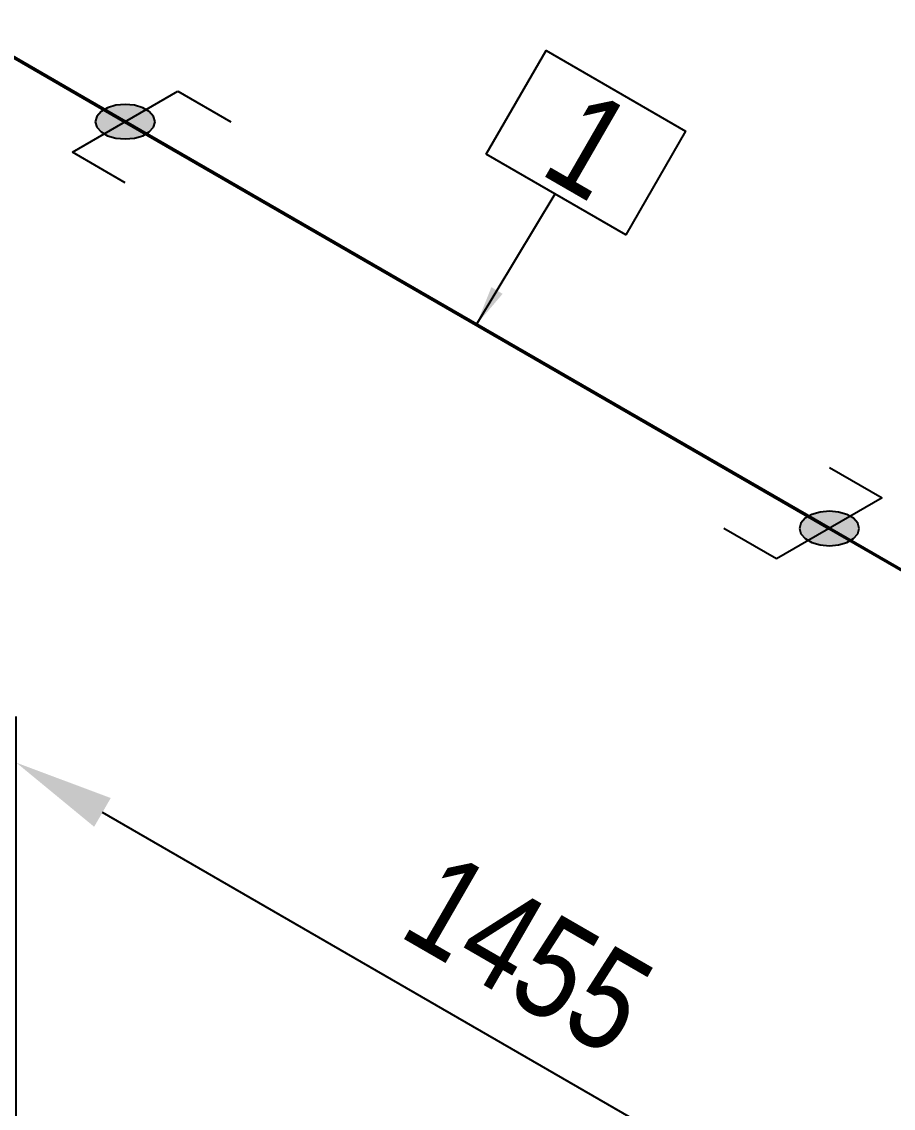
# Model space of a CAD drawing. Header units: millimetres. Extents: x 0 to 594, y 0 to 420.
# Drawn here: x 194.83 to 216.72, y 273.9 to 301.18 of the extents above; entities that cross this region are included whole.
import ezdxf
from ezdxf import colors
from ezdxf.entities.mleader import LeaderData, LeaderLine
from ezdxf.enums import TextEntityAlignment as Align
from ezdxf.math import Vec2, Vec3

# ---------------------------------------------------------------- set-up
doc = ezdxf.new("R2010")
doc.units = ezdxf.units.MM
doc.header["$LTSCALE"] = 0.25
for name, color, linetype in [('용접', 1, 'Continuous'), ('주석', 7, 'Continuous'), ('치수', 1, 'Continuous')]:
    doc.layers.add(name, color=color, linetype=linetype)
doc.layers.add('파이프 작은 보어', color=30, linetype='Continuous', lineweight=50)
doc.styles.add('AdskIsoAnnotation', font='arial.ttf', dxfattribs={"width": 0.8, "height": 1})
doc.styles.add('AdskIsoMetric', font='arial.ttf', dxfattribs={"width": 0.8, "height": 2.5})
doc.styles.add('AdskIsoMetric-30', font='arial.ttf', dxfattribs={"width": 0.8, "height": 2.5})
doc.styles.add('AdskIsoMetric30', font='arial.ttf', dxfattribs={"width": 0.8, "oblique": 30, "height": 2.5})
doc.styles.get("Standard").update_dxf_attribs({"font": 'arial.ttf'})
doc.dimstyles.new('AdskIsoMetric', dxfattribs={"dimtxt": 2.5, "dimasz": 2.5, "dimexe": 1, "dimexo": 2, "dimgap": 0.8, "dimtad": 1, "dimdec": 0, "dimrnd": 1, "dimzin": 0, "dimdsep": 46, "dimtxsty": 'AdskIsoMetric', "dimcen": 0, "dimclrt": 7, "dimadec": 0, "dimazin": 0, "dimtfac": 1, "dimtdec": 0, "dimtmove": 1, "dimatfit": 3, "dimfxl": 0, "dimfrac": 2, "dimtolj": 1, "dimtzin": 0, "dimarcsym": 0})

# ---------------------------------------------------------------- blocks, each defined once
blk = doc.blocks.new('*D79')
at = {"layer": 'Defpoints', "color": 0}
for p in [(194.6893610095997, 282.575338699987), (194.6893610113747, 267.5753386999893), (220.4170317719935, 252.7214610668133)]:
    blk.add_point(p, dxfattribs=at)
at = {"layer": '치수', "color": 0, "lineweight": -2}
for p, q in [((194.6893610111014, 269.884739776669), (194.6893610094631, 283.7300392383268)), ((218.2519682605356, 268.9714610664267), (196.8544245192827, 281.3253387003713)), ((220.4170317717202, 255.0308621434929), (220.417031770082, 268.8761616051508))]:
    blk.add_line(p, q, dxfattribs=at)
at = {"layer": '치수', "color": 0}
for points in [[(197.062757852552, 281.6861826186519), (196.6460911860134, 280.9644947820909), (194.6893610095997, 282.575338699987)], [(218.4603015938049, 269.3323049847072), (218.0436349272663, 268.6106171481462), (220.4170317702186, 267.721461066811)]]:
    blk.add_solid(points, dxfattribs=at)
at = {"layer": '치수', "color": 7, "insert": (207.5531963895994, 277.7652971514419), "char_height": 2.5, "attachment_point": 5, "rotation": 330.00000001017077, "style": 'AdskIsoMetric-30'}
blk.add_mtext('\\A1;1455', dxfattribs=at)
blk = doc.blocks.new('*D80')
at = {"layer": 'Defpoints', "color": 0}
for p in [(248.7122509367756, 269.0577134718194), (207.4266507150052, 260.2214610664305), (220.4170317719935, 252.7214610668133)]:
    blk.add_point(p, dxfattribs=at)
at = {"layer": '치수', "color": 0, "lineweight": -2}
blk.add_line((233.5568063704401, 275.3077134712391), (209.5917142243523, 261.4714610666279), dxfattribs=at)
at = {"layer": '치수', "color": 0}
for points in [[(233.3484730370738, 275.6685573894637), (233.7651397038063, 274.9468695530147), (235.7218698797872, 276.5577134714366)], [(209.3833808909861, 261.8323049848524), (209.8000475577186, 261.1106171484034), (207.4266507150052, 260.2214610664305)]]:
    blk.add_solid(points, dxfattribs=at)
at = {"layer": '치수', "color": 7, "insert": (225.0271925504295, 273.0000359034096), "char_height": 2.5, "attachment_point": 5, "rotation": 30.000000005223914, "style": 'AdskIsoMetric-30'}
blk.add_mtext('\\A1;4792', dxfattribs=at)
blk = doc.blocks.new('*D81')
at = {"layer": 'Defpoints', "color": 0}
for p in [(192.1218125991957, 301.730218268839), (233.4074128240015, 292.8939658716305), (220.4170317684951, 285.3939658706233)]:
    blk.add_point(p, dxfattribs=at)
at = {"layer": '치수', "color": 0, "lineweight": -2}
blk.add_line((207.2772571648507, 307.9802182704485), (231.2423493143625, 294.1439658713223), dxfattribs=at)
at = {"layer": '치수', "color": 0}
for points in [[(207.4855904981327, 308.3410621887217), (207.0689238315687, 307.6193743521753), (205.1121936552117, 309.2302182701404)], [(231.4506826476445, 294.5048097895955), (231.0340159810806, 293.7831219530491), (233.4074128240015, 292.8939658716305)]]:
    blk.add_solid(points, dxfattribs=at)
at = {"layer": '치수', "color": 7, "insert": (221.3069849604609, 302.4980329887825), "char_height": 2.5, "attachment_point": 5, "rotation": 330.0000000081561, "style": 'AdskIsoMetric30'}
blk.add_mtext('\\A1;2783', dxfattribs=at)
blk = doc.blocks.new('티-2-Iso2DSkew90')
at = {"color": 0, "linetype": 'ByBlock', "lineweight": -2, "extrusion": (2.023652394322588e-10, -0.8164965809003986, -0.5773502692282729)}
for p, q in [((0, 0), (-5.30330085971714, 3.061862177359134)), ((0, 0), (5.303300858436068, 3.061862179827533)), ((5.303300859171784, -3.061862177632409), (0, 0))]:
    blk.add_line(p, q, dxfattribs=at)
blk = doc.blocks.new('엘보우-17-Iso2DSkew90')
at = {"color": 0, "linetype": 'ByBlock', "lineweight": -2, "extrusion": (0, 0.816496580927726, 0.5773502691896257)}
for p, q in [((5.303300858899108, 3.061862179162164), (7.07106626853054e-05, 4.082550332730714e-05)), ((7.071066268392208e-05, -4.082482013673654e-05), (5.303300858883675, -3.061862178487882)), ((7.071066268530539e-05, -4.082482013746761e-05), (7.071066268530539e-05, -4.082482013746761e-05))]:
    blk.add_line(p, q, dxfattribs=at)
blk = doc.blocks.new('SocketWeld-1-IsoLeft')
blk.add_hatch(color=256).paths.add_polyline_path([(-0.02938926261462366, -0.02335430897406791), (-0.02910480520858537, -0.02343798913347219), (-0.02882034780254708, -0.02352166929287647), (-0.02853589039650879, -0.02360534945228075), (-0.02825143299047049, -0.02368902961168504), (-0.0279669755844322, -0.02377270977108932), (-0.02768251817839391, -0.0238563899304936), (-0.02739806077235562, -0.02394007008989788), (-0.02711360336631732, -0.02402375024930217), (-0.02682914596027904, -0.02410743040870645), (-0.02654468855424074, -0.02419111056811073), (-0.02626023114820245, -0.02427479072751501), (-0.02597577374216416, -0.0243584708869193), (-0.02569131633612587, -0.02444215104632358), (-0.02540685893008758, -0.02452583120572786), (-0.02512240152404928, -0.02460951136513214), (-0.02483794411801099, -0.02469319152453642), (-0.0245534867119727, -0.02477687168394071), (-0.02426902930593441, -0.02486055184334499), (-0.02398457189989612, -0.02494423200274927), (-0.02370011449385783, -0.02502791216215355), (-0.02341565708781954, -0.02511159232155784), (-0.02313119968178124, -0.02519527248096212), (-0.02284674227574295, -0.0252789526403664), (-0.02256228486970466, -0.02536263279977068), (-0.02227782746366637, -0.02544631295917497), (-0.02199337005762808, -0.02552999311857925), (-0.02170891265158978, -0.02561367327798353), (-0.02142445524555149, -0.02569735343738781), (-0.0211399978395132, -0.0257810335967921), (-0.02085554043347491, -0.02586471375619638), (-0.02057108302743661, -0.02594839391560066), (-0.02028662562139832, -0.02603207407500494), (-0.02000216821536003, -0.02611575423440923), (-0.01971771080932174, -0.02619943439381351), (-0.01943325340328345, -0.02628311455321779), (-0.01914879599724516, -0.02636679471262207), (-0.01886433859120687, -0.02645047487202636), (-0.01857988118516857, -0.02653415503143064), (-0.01829542377913028, -0.02661783519083492), (-0.01801096637309199, -0.02670151535023921), (-0.0177265089670537, -0.02678519550964348), (-0.01744205156101541, -0.02686887566904777), (-0.01715759415497712, -0.02695255582845205), (-0.01687313674893882, -0.02703623598785634), (-0.01658867934290053, -0.02711991614726061), (-0.01630422193686224, -0.0272035963066649), (-0.01601976453082395, -0.02728727646606918), (-0.01573530712478565, -0.02737095662547347), (-0.01545084971874737, -0.02745463678487774), (-0.01545084971874737, -0.02745463678487774), (-0.01513552625509947, -0.02748347100272679), (-0.01482020279145155, -0.02751230522057584), (-0.01450487932780365, -0.02754113943842489), (-0.01418955586415575, -0.02756997365627395), (-0.01387423240050784, -0.027598807874123), (-0.01355890893685993, -0.02762764209197205), (-0.01324358547321203, -0.0276564763098211), (-0.01292826200956412, -0.02768531052767016), (-0.01261293854591622, -0.02771414474551921), (-0.01229761508226831, -0.02774297896336826), (-0.01198229161862041, -0.02777181318121731), (-0.0116669681549725, -0.02780064739906637), (-0.01135164469132459, -0.02782948161691542), (-0.01103632122767669, -0.02785831583476447), (-0.01072099776402878, -0.02788715005261352), (-0.01040567430038088, -0.02791598427046257), (-0.01009035083673297, -0.02794481848831162), (-0.009775027373085061, -0.02797365270616068), (-0.009459703909437159, -0.02800248692400973), (-0.009144380445789253, -0.02803132114185878), (-0.008829056982141346, -0.02806015535970783), (-0.008513733518493442, -0.02808898957755689), (-0.00819841005484553, -0.02811782379540594), (-0.00788308659119763, -0.02814665801325499), (-0.007567763127549724, -0.02817549223110404), (-0.007252439663901817, -0.0282043264489531), (-0.006937116200253913, -0.02823316066680215), (-0.006621792736606007, -0.0282619948846512), (-0.0063064692729581, -0.02829082910250025), (-0.005991145809310193, -0.0283196633203493), (-0.005675822345662285, -0.02834849753819835), (-0.00536049888201438, -0.02837733175604741), (-0.005045175418366478, -0.02840616597389646), (-0.004729851954718568, -0.02843500019174551), (-0.004414528491070662, -0.02846383440959457), (-0.004099205027422752, -0.02849266862744362), (-0.003783881563774853, -0.02852150284529267), (-0.003468558100126947, -0.02855033706314172), (-0.003153234636479036, -0.02857917128099077), (-0.002837911172831135, -0.02860800549883983), (-0.002522587709183226, -0.02863683971668888), (-0.00220726424553532, -0.02866567393453793), (-0.001891940781887413, -0.02869450815238699), (-0.001576617318239508, -0.02872334237023604), (-0.001261293854591602, -0.02875217658808509), (-0.0009459703909436967, -0.02878101080593413), (-0.0006306469272957908, -0.02880984502378319), (-0.0003153234636478867, -0.02883867924163225), (2.42861286636753e-17, -0.0288675134594813), (5.204170427930421e-18, -0.0288675134594813), (0.0003153234636479093, -0.02883867924163224), (0.0006306469272958151, -0.02880984502378319), (0.0009459703909437227, -0.02878101080593414), (0.001261293854591628, -0.02875217658808508), (0.001576617318239533, -0.02872334237023604), (0.001891940781887438, -0.02869450815238698), (0.002207264245535343, -0.02866567393453793), (0.00252258770918325, -0.02863683971668888), (0.002837911172831155, -0.02860800549883983), (0.00315323463647906, -0.02857917128099077), (0.003468558100126966, -0.02855033706314172), (0.003783881563774872, -0.02852150284529267), (0.004099205027422777, -0.02849266862744362), (0.004414528491070683, -0.02846383440959457), (0.004729851954718589, -0.02843500019174551), (0.005045175418366498, -0.02840616597389646), (0.005360498882014402, -0.02837733175604741), (0.005675822345662305, -0.02834849753819835), (0.005991145809310216, -0.0283196633203493), (0.006306469272958119, -0.02829082910250025), (0.006621792736606021, -0.0282619948846512), (0.006937116200253932, -0.02823316066680215), (0.007252439663901837, -0.0282043264489531), (0.007567763127549741, -0.02817549223110404), (0.007883086591197649, -0.02814665801325499), (0.008198410054845555, -0.02811782379540594), (0.008513733518493462, -0.02808898957755689), (0.008829056982141365, -0.02806015535970783), (0.009144380445789272, -0.02803132114185878), (0.00945970390943718, -0.02800248692400973), (0.009775027373085086, -0.02797365270616068), (0.01009035083673299, -0.02794481848831162), (0.0104056743003809, -0.02791598427046257), (0.0107209977640288, -0.02788715005261352), (0.01103632122767671, -0.02785831583476447), (0.01135164469132461, -0.02782948161691541), (0.01166696815497252, -0.02780064739906636), (0.01198229161862043, -0.02777181318121731), (0.01229761508226833, -0.02774297896336826), (0.01261293854591624, -0.0277141447455192), (0.01292826200956415, -0.02768531052767016), (0.01324358547321205, -0.0276564763098211), (0.01355890893685996, -0.02762764209197205), (0.01387423240050786, -0.027598807874123), (0.01418955586415577, -0.02756997365627394), (0.01450487932780367, -0.02754113943842489), (0.01482020279145158, -0.02751230522057584), (0.01513552625509949, -0.02748347100272679), (0.01545084971874739, -0.02745463678487774), (0.01545084971874738, -0.02745463678487774), (0.01573530712478568, -0.02737095662547345), (0.01601976453082396, -0.02728727646606917), (0.01630422193686226, -0.02720359630666489), (0.01658867934290055, -0.02711991614726061), (0.01687313674893884, -0.02703623598785632), (0.01715759415497713, -0.02695255582845204), (0.01744205156101543, -0.02686887566904776), (0.01772650896705372, -0.02678519550964348), (0.018010966373092, -0.02670151535023919), (0.0182954237791303, -0.02661783519083491), (0.0185798811851686, -0.02653415503143063), (0.01886433859120688, -0.02645047487202635), (0.01914879599724518, -0.02636679471262206), (0.01943325340328346, -0.02628311455321778), (0.01971771080932176, -0.0261994343938135), (0.02000216821536005, -0.02611575423440922), (0.02028662562139834, -0.02603207407500494), (0.02057108302743663, -0.02594839391560065), (0.02085554043347493, -0.02586471375619637), (0.02113999783951322, -0.02578103359679209), (0.02142445524555151, -0.02569735343738781), (0.0217089126515898, -0.02561367327798352), (0.02199337005762809, -0.02552999311857924), (0.02227782746366638, -0.02544631295917496), (0.02256228486970468, -0.02536263279977068), (0.02284674227574297, -0.02527895264036639), (0.02313119968178126, -0.02519527248096211), (0.02341565708781956, -0.02511159232155782), (0.02370011449385784, -0.02502791216215354), (0.02398457189989614, -0.02494423200274926), (0.02426902930593443, -0.02486055184334498), (0.02455348671197272, -0.02477687168394069), (0.02483794411801101, -0.02469319152453642), (0.0251224015240493, -0.02460951136513213), (0.0254068589300876, -0.02452583120572785), (0.02569131633612589, -0.02444215104632357), (0.02597577374216418, -0.02435847088691928), (0.02626023114820247, -0.024274790727515), (0.02654468855424076, -0.02419111056811072), (0.02682914596027906, -0.02410743040870644), (0.02711360336631735, -0.02402375024930216), (0.02739806077235564, -0.02394007008989787), (0.02768251817839393, -0.02385638993049359), (0.02796697558443222, -0.02377270977108931), (0.02825143299047052, -0.02368902961168502), (0.02853589039650881, -0.02360534945228074), (0.0288203478025471, -0.02352166929287646), (0.02910480520858539, -0.02343798913347218), (0.02938926261462368, -0.02335430897406789), (0.02938926261462368, -0.0233543089740679), (0.02961500929021803, -0.02322397407014483), (0.0298407559658124, -0.02309363916622176), (0.03006650264140676, -0.0229633042622987), (0.03029224931700112, -0.02283296935837563), (0.03051799599259548, -0.02270263445445256), (0.03074374266818984, -0.02257229955052949), (0.03096948934378421, -0.02244196464660642), (0.03119523601937857, -0.02231162974268336), (0.03142098269497293, -0.02218129483876029), (0.03164672937056729, -0.02205095993483722), (0.03187247604616165, -0.02192062503091415), (0.03209822272175601, -0.02179029012699109), (0.03232396939735037, -0.02165995522306802), (0.03254971607294473, -0.02152962031914495), (0.0327754627485391, -0.02139928541522188), (0.03300120942413345, -0.02126895051129881), (0.03322695609972782, -0.02113861560737575), (0.03345270277532218, -0.02100828070345268), (0.03367844945091655, -0.02087794579952961), (0.03390419612651091, -0.02074761089560654), (0.03412994280210527, -0.02061727599168348), (0.03435568947769962, -0.02048694108776041), (0.03458143615329399, -0.02035660618383734), (0.03480718282888835, -0.02022627127991427), (0.03503292950448272, -0.02009593637599121), (0.03525867618007708, -0.01996560147206813), (0.03548442285567144, -0.01983526656814507), (0.0357101695312658, -0.019704931664222), (0.03593591620686016, -0.01957459676029893), (0.03616166288245452, -0.01944426185637586), (0.03638740955804889, -0.0193139269524528), (0.03661315623364325, -0.01918359204852973), (0.03683890290923762, -0.01905325714460666), (0.03706464958483197, -0.01892292224068359), (0.03729039626042633, -0.01879258733676053), (0.03751614293602069, -0.01866225243283746), (0.03774188961161506, -0.01853191752891439), (0.03796763628720942, -0.01840158262499132), (0.03819338296280379, -0.01827124772106825), (0.03841912963839814, -0.01814091281714519), (0.03864487631399251, -0.01801057791322212), (0.03887062298958686, -0.01788024300929904), (0.03909636966518123, -0.01774990810537598), (0.03932211634077559, -0.01761957320145291), (0.03954786301636996, -0.01748923829752985), (0.03977360969196431, -0.01735890339360678), (0.03999935636755868, -0.01722856848968371), (0.04022510304315303, -0.01709823358576064), (0.04045084971874739, -0.01696789868183757), (0.04045084971874739, -0.01696789868183758), (0.04059578800642107, -0.01680366712188839), (0.04074072629409475, -0.0166394355619392), (0.04088566458176843, -0.01647520400199001), (0.04103060286944211, -0.01631097244204081), (0.04117554115711579, -0.01614674088209163), (0.04132047944478947, -0.01598250932214244), (0.04146541773246315, -0.01581827776219324), (0.04161035602013683, -0.01565404620224405), (0.04175529430781051, -0.01548981464229487), (0.04190023259548419, -0.01532558308234568), (0.04204517088315786, -0.01516135152239648), (0.04219010917083155, -0.01499711996244729), (0.04233504745850523, -0.0148328884024981), (0.04247998574617891, -0.01466865684254891), (0.04262492403385258, -0.01450442528259972), (0.04276986232152627, -0.01434019372265053), (0.04291480060919994, -0.01417596216270134), (0.04305973889687363, -0.01401173060275215), (0.0432046771845473, -0.01384749904280296), (0.04334961547222098, -0.01368326748285377), (0.04349455375989467, -0.01351903592290458), (0.04363949204756835, -0.01335480436295539), (0.04378443033524203, -0.0131905728030062), (0.0439293686229157, -0.01302634124305701), (0.04407430691058939, -0.01286210968310782), (0.04421924519826307, -0.01269787812315863), (0.04436418348593674, -0.01253364656320943), (0.04450912177361042, -0.01236941500326024), (0.04465406006128411, -0.01220518344331106), (0.04479899834895779, -0.01204095188336187), (0.04494393663663147, -0.01187672032341267), (0.04508887492430515, -0.01171248876346348), (0.04523381321197883, -0.01154825720351429), (0.04537875149965251, -0.0113840256435651), (0.04552368978732618, -0.01121979408361591), (0.04566862807499987, -0.01105556252366672), (0.04581356636267354, -0.01089133096371753), (0.04595850465034723, -0.01072709940376834), (0.04610344293802091, -0.01056286784381915), (0.04624838122569459, -0.01039863628386996), (0.04639331951336827, -0.01023440472392077), (0.04653825780104195, -0.01007017316397158), (0.04668319608871563, -0.009905941604022389), (0.0468281343763893, -0.009741710044073197), (0.04697307266406299, -0.009577478484124009), (0.04711801095173666, -0.009413246924174817), (0.04726294923941034, -0.009249015364225625), (0.04740788752708402, -0.009084783804276436), (0.04755282581475771, -0.008920552244327244), (0.0475528258147577, -0.008920552244327248), (0.04760276814506877, -0.008738500157708325), (0.04765271047537983, -0.0085564480710894), (0.0477026528056909, -0.008374395984470477), (0.04775259513600197, -0.008192343897851555), (0.04780253746631304, -0.008010291811232629), (0.0478524797966241, -0.007828239724613707), (0.04790242212693517, -0.007646187637994784), (0.04795236445724624, -0.007464135551375859), (0.04800230678755731, -0.007282083464756937), (0.04805224911786837, -0.00710003137813801), (0.04810219144817944, -0.00691797929151909), (0.04815213377849051, -0.006735927204900166), (0.04820207610880158, -0.006553875118281242), (0.04825201843911264, -0.006371823031662321), (0.04830196076942372, -0.006189770945043395), (0.04835190309973477, -0.006007718858424471), (0.04840184543004585, -0.005825666771805548), (0.04845178776035691, -0.005643614685186623), (0.04850173009066799, -0.0054615625985677), (0.04855167242097905, -0.00527951051194878), (0.04860161475129011, -0.005097458425329853), (0.04865155708160119, -0.004915406338710927), (0.04870149941191225, -0.004733354252092003), (0.04875144174222332, -0.00455130216547308), (0.04880138407253438, -0.004369250078854159), (0.04885132640284545, -0.004187197992235233), (0.04890126873315653, -0.004005145905616309), (0.0489512110634676, -0.003823093818997388), (0.04900115339377865, -0.003641041732378462), (0.04905109572408973, -0.003458989645759539), (0.04910103805440079, -0.003276937559140613), (0.04915098038471186, -0.003094885472521691), (0.04920092271502293, -0.002912833385902766), (0.049250865045334, -0.002730781299283843), (0.04930080737564507, -0.002548729212664917), (0.04935074970595614, -0.002366677126045993), (0.0494006920362672, -0.002184625039427074), (0.04945063436657827, -0.002002572952808148), (0.04950057669688934, -0.001820520866189228), (0.04955051902720041, -0.001638468779570303), (0.04960046135751148, -0.001456416692951376), (0.04965040368782254, -0.001274364606332454), (0.04970034601813361, -0.001092312519713528), (0.04975028834844468, -0.0009102604330946085), (0.04980023067875575, -0.0007282083464756824), (0.04985017300906681, -0.0005461562598567562), (0.04990011533937788, -0.0003641041732378318), (0.04995005766968895, -0.000182052086618911), (0.05000000000000002, 1.15478013427504e-17), (0.05000000000000002, 3.370236453772406e-18), (0.04995005766968895, 0.0001820520866189243), (0.04990011533937788, 0.0003641041732378504), (0.04985017300906681, 0.0005461562598567749), (0.04980023067875575, 0.0007282083464756957), (0.04975028834844468, 0.0009102604330946218), (0.04970034601813361, 0.001092312519713545), (0.04965040368782254, 0.001274364606332465), (0.04960046135751148, 0.00145641669295139), (0.04955051902720041, 0.001638468779570316), (0.04950057669688934, 0.001820520866189235), (0.04945063436657827, 0.002002572952808161), (0.04940069203626721, 0.002184625039427086), (0.04935074970595614, 0.002366677126046005), (0.04930080737564507, 0.002548729212664931), (0.049250865045334, 0.002730781299283857), (0.04920092271502294, 0.002912833385902779), (0.04915098038471187, 0.003094885472521702), (0.0491010380544008, 0.003276937559140627), (0.04905109572408974, 0.003458989645759549), (0.04900115339377866, 0.003641041732378472), (0.04895121106346759, 0.003823093818997396), (0.04890126873315653, 0.004005145905616321), (0.04885132640284545, 0.004187197992235244), (0.04880138407253438, 0.004369250078854166), (0.04875144174222332, 0.00455130216547309), (0.04870149941191225, 0.004733354252092014), (0.04865155708160119, 0.004915406338710935), (0.04860161475129011, 0.005097458425329862), (0.04855167242097905, 0.005279510511948784), (0.04850173009066799, 0.005461562598567711), (0.04845178776035691, 0.005643614685186633), (0.04840184543004585, 0.005825666771805561), (0.04835190309973478, 0.006007718858424482), (0.04830196076942371, 0.006189770945043404), (0.04825201843911265, 0.006371823031662329), (0.04820207610880158, 0.006553875118281249), (0.04815213377849051, 0.006735927204900173), (0.04810219144817944, 0.006917979291519098), (0.04805224911786837, 0.007100031378138021), (0.04800230678755731, 0.007282083464756944), (0.04795236445724624, 0.00746413555137587), (0.04790242212693517, 0.007646187637994792), (0.0478524797966241, 0.00782823972461372), (0.04780253746631303, 0.00801029181123264), (0.04775259513600196, 0.008192343897851562), (0.0477026528056909, 0.008374395984470488), (0.04765271047537983, 0.00855644807108941), (0.04760276814506877, 0.008738500157708336), (0.0475528258147577, 0.008920552244327258), (0.04755282581475769, 0.008920552244327251), (0.04740788752708401, 0.009084783804276443), (0.04726294923941034, 0.009249015364225632), (0.04711801095173666, 0.009413246924174824), (0.04697307266406298, 0.009577478484124014), (0.0468281343763893, 0.009741710044073202), (0.04668319608871561, 0.009905941604022393), (0.04653825780104194, 0.01007017316397158), (0.04639331951336825, 0.01023440472392078), (0.04624838122569458, 0.01039863628386997), (0.04610344293802089, 0.01056286784381916), (0.04595850465034722, 0.01072709940376835), (0.04581356636267354, 0.01089133096371754), (0.04566862807499986, 0.01105556252366673), (0.04552368978732618, 0.01121979408361592), (0.04537875149965249, 0.01138402564356511), (0.04523381321197881, 0.01154825720351429), (0.04508887492430514, 0.01171248876346349), (0.04494393663663146, 0.01187672032341268), (0.04479899834895777, 0.01204095188336187), (0.04465406006128409, 0.01220518344331106), (0.04450912177361041, 0.01236941500326025), (0.04436418348593674, 0.01253364656320944), (0.04421924519826305, 0.01269787812315863), (0.04407430691058938, 0.01286210968310782), (0.0439293686229157, 0.01302634124305701), (0.04378443033524201, 0.0131905728030062), (0.04363949204756833, 0.01335480436295539), (0.04349455375989465, 0.01351903592290458), (0.04334961547222097, 0.01368326748285377), (0.04320467718454729, 0.01384749904280297), (0.04305973889687362, 0.01401173060275216), (0.04291480060919993, 0.01417596216270134), (0.04276986232152626, 0.01434019372265054), (0.04262492403385258, 0.01450442528259973), (0.04247998574617889, 0.01466865684254892), (0.04233504745850521, 0.0148328884024981), (0.04219010917083153, 0.0149971199624473), (0.04204517088315786, 0.01516135152239649), (0.04190023259548417, 0.01532558308234568), (0.0417552943078105, 0.01548981464229487), (0.04161035602013681, 0.01565404620224406), (0.04146541773246314, 0.01581827776219325), (0.04132047944478946, 0.01598250932214244), (0.04117554115711577, 0.01614674088209163), (0.04103060286944209, 0.01631097244204082), (0.04088566458176841, 0.01647520400199001), (0.04074072629409474, 0.0166394355619392), (0.04059578800642105, 0.01680366712188839), (0.04045084971874737, 0.01696789868183758), (0.04045084971874739, 0.01696789868183757), (0.04022510304315302, 0.01709823358576065), (0.03999935636755866, 0.01722856848968371), (0.03977360969196429, 0.01735890339360678), (0.03954786301636994, 0.01748923829752985), (0.03932211634077558, 0.01761957320145292), (0.03909636966518121, 0.01774990810537598), (0.03887062298958685, 0.01788024300929905), (0.03864487631399249, 0.01801057791322212), (0.03841912963839813, 0.01814091281714519), (0.03819338296280377, 0.01827124772106825), (0.03796763628720941, 0.01840158262499132), (0.03774188961161504, 0.01853191752891439), (0.03751614293602069, 0.01866225243283746), (0.03729039626042632, 0.01879258733676053), (0.03706464958483196, 0.01892292224068359), (0.03683890290923759, 0.01905325714460666), (0.03661315623364324, 0.01918359204852973), (0.03638740955804887, 0.0193139269524528), (0.03616166288245452, 0.01944426185637587), (0.03593591620686015, 0.01957459676029893), (0.03571016953126579, 0.019704931664222), (0.03548442285567142, 0.01983526656814507), (0.03525867618007707, 0.01996560147206813), (0.0350329295044827, 0.0200959363759912), (0.03480718282888834, 0.02022627127991427), (0.03458143615329398, 0.02035660618383734), (0.03435568947769962, 0.02048694108776041), (0.03412994280210525, 0.02061727599168348), (0.0339041961265109, 0.02074761089560654), (0.03367844945091653, 0.02087794579952961), (0.03345270277532217, 0.02100828070345268), (0.03322695609972781, 0.02113861560737575), (0.03300120942413345, 0.02126895051129882), (0.03277546274853909, 0.02139928541522189), (0.03254971607294473, 0.02152962031914495), (0.03232396939735036, 0.02165995522306802), (0.032098222721756, 0.02179029012699109), (0.03187247604616163, 0.02192062503091415), (0.03164672937056728, 0.02205095993483722), (0.03142098269497292, 0.02218129483876029), (0.03119523601937856, 0.02231162974268336), (0.03096948934378419, 0.02244196464660643), (0.03074374266818983, 0.02257229955052949), (0.03051799599259547, 0.02270263445445257), (0.03029224931700111, 0.02283296935837563), (0.03006650264140674, 0.0229633042622987), (0.02984075596581238, 0.02309363916622176), (0.02961500929021802, 0.02322397407014484), (0.02938926261462366, 0.0233543089740679), (0.02938926261462367, 0.0233543089740679), (0.02910480520858538, 0.02343798913347218), (0.02882034780254709, 0.02352166929287647), (0.02853589039650879, 0.02360534945228075), (0.0282514329904705, 0.02368902961168503), (0.02796697558443221, 0.02377270977108931), (0.02768251817839392, 0.0238563899304936), (0.02739806077235563, 0.02394007008989787), (0.02711360336631734, 0.02402375024930216), (0.02682914596027905, 0.02410743040870644), (0.02654468855424076, 0.02419111056811073), (0.02626023114820246, 0.024274790727515), (0.02597577374216417, 0.02435847088691929), (0.02569131633612588, 0.02444215104632357), (0.02540685893008759, 0.02452583120572786), (0.02512240152404929, 0.02460951136513214), (0.024837944118011, 0.02469319152453642), (0.02455348671197271, 0.0247768716839407), (0.02426902930593442, 0.02486055184334499), (0.02398457189989613, 0.02494423200274927), (0.02370011449385783, 0.02502791216215355), (0.02341565708781954, 0.02511159232155783), (0.02313119968178125, 0.02519527248096212), (0.02284674227574296, 0.0252789526403664), (0.02256228486970467, 0.02536263279977068), (0.02227782746366638, 0.02544631295917496), (0.02199337005762809, 0.02552999311857924), (0.02170891265158979, 0.02561367327798353), (0.0214244552455515, 0.02569735343738781), (0.02113999783951321, 0.0257810335967921), (0.02085554043347491, 0.02586471375619637), (0.02057108302743662, 0.02594839391560066), (0.02028662562139833, 0.02603207407500494), (0.02000216821536004, 0.02611575423440922), (0.01971771080932175, 0.0261994343938135), (0.01943325340328345, 0.02628311455321779), (0.01914879599724516, 0.02636679471262207), (0.01886433859120687, 0.02645047487202636), (0.01857988118516858, 0.02653415503143063), (0.01829542377913029, 0.02661783519083492), (0.01801096637309199, 0.0267015153502392), (0.01772650896705371, 0.02678519550964348), (0.01744205156101541, 0.02686887566904777), (0.01715759415497712, 0.02695255582845205), (0.01687313674893883, 0.02703623598785633), (0.01658867934290054, 0.02711991614726061), (0.01630422193686224, 0.0272035963066649), (0.01601976453082395, 0.02728727646606918), (0.01573530712478566, 0.02737095662547346), (0.01545084971874737, 0.02745463678487774), (0.01545084971874737, 0.02745463678487774), (0.01513552625509947, 0.02748347100272679), (0.01482020279145156, 0.02751230522057584), (0.01450487932780366, 0.02754113943842489), (0.01418955586415575, 0.02756997365627395), (0.01387423240050784, 0.027598807874123), (0.01355890893685994, 0.02762764209197205), (0.01324358547321203, 0.0276564763098211), (0.01292826200956413, 0.02768531052767015), (0.01261293854591622, 0.0277141447455192), (0.01229761508226832, 0.02774297896336826), (0.01198229161862041, 0.02777181318121731), (0.01166696815497251, 0.02780064739906636), (0.0113516446913246, 0.02782948161691541), (0.0110363212276767, 0.02785831583476447), (0.01072099776402879, 0.02788715005261352), (0.01040567430038088, 0.02791598427046257), (0.01009035083673298, 0.02794481848831162), (0.009775027373085067, 0.02797365270616067), (0.009459703909437164, 0.02800248692400973), (0.00914438044578926, 0.02803132114185878), (0.008829056982141351, 0.02806015535970783), (0.008513733518493445, 0.02808898957755689), (0.008198410054845538, 0.02811782379540594), (0.007883086591197633, 0.02814665801325499), (0.007567763127549729, 0.02817549223110404), (0.007252439663901821, 0.02820432644895309), (0.006937116200253919, 0.02823316066680214), (0.006621792736606011, 0.0282619948846512), (0.006306469272958104, 0.02829082910250025), (0.005991145809310198, 0.0283196633203493), (0.005675822345662291, 0.02834849753819835), (0.005360498882014385, 0.0283773317560474), (0.005045175418366482, 0.02840616597389646), (0.004729851954718574, 0.02843500019174551), (0.004414528491070668, 0.02846383440959456), (0.004099205027422763, 0.02849266862744361), (0.003783881563774856, 0.02852150284529267), (0.003468558100126951, 0.02855033706314172), (0.003153234636479042, 0.02857917128099077), (0.002837911172831141, 0.02860800549883982), (0.00252258770918323, 0.02863683971668888), (0.002207264245535324, 0.02866567393453793), (0.001891940781887424, 0.02869450815238698), (0.001576617318239513, 0.02872334237023603), (0.001261293854591607, 0.02875217658808508), (0.0009459703909436967, 0.02878101080593413), (0.000630646927295796, 0.02880984502378319), (0.0003153234636478902, 0.02883867924163224), (-1.387778780781446e-17, 0.02886751345948129), (0, 0.02886751345948129), (-0.0003153234636479058, 0.02883867924163224), (-0.0006306469272958116, 0.02880984502378319), (-0.0009459703909437175, 0.02878101080593413), (-0.001261293854591622, 0.02875217658808508), (-0.001576617318239528, 0.02872334237023604), (-0.001891940781887433, 0.02869450815238698), (-0.002207264245535343, 0.02866567393453793), (-0.002522587709183244, 0.02863683971668888), (-0.002837911172831151, 0.02860800549883982), (-0.00315323463647906, 0.02857917128099077), (-0.003468558100126961, 0.02855033706314172), (-0.003783881563774866, 0.02852150284529267), (-0.004099205027422772, 0.02849266862744362), (-0.004414528491070678, 0.02846383440959456), (-0.004729851954718583, 0.02843500019174551), (-0.005045175418366492, 0.02840616597389646), (-0.005360498882014395, 0.0283773317560474), (-0.005675822345662305, 0.02834849753819835), (-0.005991145809310208, 0.0283196633203493), (-0.006306469272958113, 0.02829082910250025), (-0.006621792736606021, 0.0282619948846512), (-0.006937116200253926, 0.02823316066680214), (-0.007252439663901835, 0.0282043264489531), (-0.007567763127549739, 0.02817549223110404), (-0.007883086591197644, 0.02814665801325499), (-0.008198410054845551, 0.02811782379540594), (-0.008513733518493456, 0.02808898957755689), (-0.008829056982141365, 0.02806015535970783), (-0.009144380445789269, 0.02803132114185878), (-0.009459703909437175, 0.02800248692400973), (-0.009775027373085082, 0.02797365270616068), (-0.01009035083673299, 0.02794481848831162), (-0.0104056743003809, 0.02791598427046257), (-0.0107209977640288, 0.02788715005261352), (-0.01103632122767671, 0.02785831583476447), (-0.01135164469132461, 0.02782948161691542), (-0.01166696815497252, 0.02780064739906636), (-0.01198229161862043, 0.02777181318121731), (-0.01229761508226833, 0.02774297896336826), (-0.01261293854591623, 0.0277141447455192), (-0.01292826200956414, 0.02768531052767016), (-0.01324358547321205, 0.0276564763098211), (-0.01355890893685996, 0.02762764209197205), (-0.01387423240050786, 0.027598807874123), (-0.01418955586415577, 0.02756997365627394), (-0.01450487932780367, 0.02754113943842489), (-0.01482020279145158, 0.02751230522057584), (-0.01513552625509949, 0.02748347100272679), (-0.01545084971874739, 0.02745463678487774), (-0.01545084971874738, 0.02745463678487774), (-0.01573530712478567, 0.02737095662547345), (-0.01601976453082396, 0.02728727646606917), (-0.01630422193686226, 0.02720359630666489), (-0.01658867934290055, 0.02711991614726061), (-0.01687313674893883, 0.02703623598785632), (-0.01715759415497713, 0.02695255582845204), (-0.01744205156101542, 0.02686887566904776), (-0.01772650896705371, 0.02678519550964348), (-0.018010966373092, 0.02670151535023919), (-0.01829542377913029, 0.02661783519083491), (-0.01857988118516858, 0.02653415503143063), (-0.01886433859120688, 0.02645047487202635), (-0.01914879599724517, 0.02636679471262206), (-0.01943325340328346, 0.02628311455321778), (-0.01971771080932175, 0.0261994343938135), (-0.02000216821536004, 0.02611575423440922), (-0.02028662562139834, 0.02603207407500494), (-0.02057108302743663, 0.02594839391560065), (-0.02085554043347492, 0.02586471375619637), (-0.02113999783951321, 0.02578103359679209), (-0.02142445524555151, 0.02569735343738781), (-0.0217089126515898, 0.02561367327798352), (-0.02199337005762809, 0.02552999311857924), (-0.02227782746366638, 0.02544631295917496), (-0.02256228486970467, 0.02536263279977068), (-0.02284674227574296, 0.02527895264036639), (-0.02313119968178125, 0.02519527248096211), (-0.02341565708781955, 0.02511159232155782), (-0.02370011449385783, 0.02502791216215354), (-0.02398457189989613, 0.02494423200274926), (-0.02426902930593442, 0.02486055184334498), (-0.02455348671197271, 0.02477687168394069), (-0.024837944118011, 0.02469319152453641), (-0.0251224015240493, 0.02460951136513213), (-0.02540685893008759, 0.02452583120572785), (-0.02569131633612588, 0.02444215104632357), (-0.02597577374216417, 0.02435847088691928), (-0.02626023114820247, 0.024274790727515), (-0.02654468855424076, 0.02419111056811072), (-0.02682914596027905, 0.02410743040870644), (-0.02711360336631734, 0.02402375024930215), (-0.02739806077235563, 0.02394007008989787), (-0.02768251817839393, 0.02385638993049359), (-0.02796697558443222, 0.02377270977108931), (-0.02825143299047051, 0.02368902961168502), (-0.02853589039650881, 0.02360534945228074), (-0.02882034780254709, 0.02352166929287646), (-0.02910480520858539, 0.02343798913347217), (-0.02938926261462368, 0.02335430897406789), (-0.02938926261462366, 0.0233543089740679), (-0.02961500929021803, 0.02322397407014483), (-0.02984075596581239, 0.02309363916622176), (-0.03006650264140675, 0.0229633042622987), (-0.03029224931700111, 0.02283296935837563), (-0.03051799599259547, 0.02270263445445256), (-0.03074374266818983, 0.02257229955052949), (-0.0309694893437842, 0.02244196464660642), (-0.03119523601937856, 0.02231162974268336), (-0.03142098269497293, 0.02218129483876029), (-0.03164672937056728, 0.02205095993483722), (-0.03187247604616164, 0.02192062503091415), (-0.032098222721756, 0.02179029012699108), (-0.03232396939735037, 0.02165995522306802), (-0.03254971607294473, 0.02152962031914495), (-0.03277546274853909, 0.02139928541522188), (-0.03300120942413345, 0.02126895051129881), (-0.03322695609972781, 0.02113861560737575), (-0.03345270277532218, 0.02100828070345268), (-0.03367844945091653, 0.02087794579952961), (-0.0339041961265109, 0.02074761089560654), (-0.03412994280210526, 0.02061727599168348), (-0.03435568947769962, 0.02048694108776041), (-0.03458143615329398, 0.02035660618383734), (-0.03480718282888834, 0.02022627127991427), (-0.0350329295044827, 0.0200959363759912), (-0.03525867618007707, 0.01996560147206813), (-0.03548442285567144, 0.01983526656814507), (-0.0357101695312658, 0.019704931664222), (-0.03593591620686016, 0.01957459676029893), (-0.03616166288245452, 0.01944426185637586), (-0.03638740955804887, 0.0193139269524528), (-0.03661315623364324, 0.01918359204852973), (-0.0368389029092376, 0.01905325714460666), (-0.03706464958483197, 0.01892292224068359), (-0.03729039626042632, 0.01879258733676053), (-0.03751614293602069, 0.01866225243283746), (-0.03774188961161504, 0.01853191752891439), (-0.03796763628720941, 0.01840158262499132), (-0.03819338296280377, 0.01827124772106825), (-0.03841912963839814, 0.01814091281714519), (-0.03864487631399249, 0.01801057791322212), (-0.03887062298958686, 0.01788024300929905), (-0.03909636966518122, 0.01774990810537598), (-0.03932211634077558, 0.01761957320145291), (-0.03954786301636994, 0.01748923829752985), (-0.03977360969196431, 0.01735890339360677), (-0.03999935636755867, 0.01722856848968371), (-0.04022510304315303, 0.01709823358576064), (-0.04045084971874739, 0.01696789868183757), (-0.04045084971874739, 0.01696789868183758), (-0.04059578800642107, 0.01680366712188839), (-0.04074072629409475, 0.0166394355619392), (-0.04088566458176843, 0.01647520400199001), (-0.0410306028694421, 0.01631097244204082), (-0.04117554115711579, 0.01614674088209163), (-0.04132047944478947, 0.01598250932214244), (-0.04146541773246315, 0.01581827776219324), (-0.04161035602013682, 0.01565404620224406), (-0.0417552943078105, 0.01548981464229487), (-0.04190023259548419, 0.01532558308234568), (-0.04204517088315786, 0.01516135152239649), (-0.04219010917083155, 0.0149971199624473), (-0.04233504745850523, 0.01483288840249811), (-0.04247998574617891, 0.01466865684254892), (-0.04262492403385258, 0.01450442528259972), (-0.04276986232152626, 0.01434019372265054), (-0.04291480060919994, 0.01417596216270134), (-0.04305973889687362, 0.01401173060275215), (-0.0432046771845473, 0.01384749904280296), (-0.04334961547222098, 0.01368326748285377), (-0.04349455375989467, 0.01351903592290458), (-0.04363949204756834, 0.01335480436295539), (-0.04378443033524201, 0.0131905728030062), (-0.0439293686229157, 0.01302634124305701), (-0.04407430691058939, 0.01286210968310782), (-0.04421924519826306, 0.01269787812315863), (-0.04436418348593674, 0.01253364656320944), (-0.04450912177361042, 0.01236941500326025), (-0.04465406006128411, 0.01220518344331106), (-0.04479899834895779, 0.01204095188336187), (-0.04494393663663146, 0.01187672032341267), (-0.04508887492430514, 0.01171248876346349), (-0.04523381321197882, 0.0115482572035143), (-0.0453787514996525, 0.0113840256435651), (-0.04552368978732618, 0.01121979408361591), (-0.04566862807499986, 0.01105556252366673), (-0.04581356636267354, 0.01089133096371754), (-0.04595850465034722, 0.01072709940376834), (-0.04610344293802091, 0.01056286784381915), (-0.04624838122569458, 0.01039863628386996), (-0.04639331951336827, 0.01023440472392077), (-0.04653825780104194, 0.01007017316397158), (-0.04668319608871563, 0.00990594160402239), (-0.0468281343763893, 0.0097417100440732), (-0.04697307266406298, 0.009577478484124012), (-0.04711801095173666, 0.00941324692417482), (-0.04726294923941034, 0.009249015364225628), (-0.04740788752708402, 0.00908478380427644), (-0.0475528258147577, 0.008920552244327251), (-0.04755282581475769, 0.00892055224432725), (-0.04760276814506876, 0.008738500157708329), (-0.04765271047537982, 0.008556448071089401), (-0.0477026528056909, 0.00837439598447048), (-0.04775259513600196, 0.008192343897851558), (-0.04780253746631302, 0.008010291811232629), (-0.0478524797966241, 0.00782823972461371), (-0.04790242212693517, 0.007646187637994789), (-0.04795236445724623, 0.007464135551375861), (-0.04800230678755731, 0.007282083464756939), (-0.04805224911786837, 0.007100031378138018), (-0.04810219144817943, 0.00691797929151909), (-0.0481521337784905, 0.006735927204900166), (-0.04820207610880158, 0.006553875118281247), (-0.04825201843911264, 0.006371823031662319), (-0.04830196076942371, 0.006189770945043401), (-0.04835190309973477, 0.006007718858424473), (-0.04840184543004585, 0.005825666771805554), (-0.04845178776035691, 0.005643614685186626), (-0.04850173009066798, 0.005461562598567704), (-0.04855167242097905, 0.005279510511948778), (-0.04860161475129011, 0.005097458425329858), (-0.04865155708160118, 0.004915406338710932), (-0.04870149941191225, 0.004733354252092011), (-0.04875144174222332, 0.004551302165473087), (-0.04880138407253438, 0.004369250078854161), (-0.04885132640284546, 0.004187197992235239), (-0.04890126873315652, 0.004005145905616314), (-0.04895121106346759, 0.003823093818997388), (-0.04900115339377866, 0.003641041732378467), (-0.04905109572408972, 0.003458989645759542), (-0.04910103805440079, 0.003276937559140616), (-0.04915098038471186, 0.003094885472521694), (-0.04920092271502292, 0.002912833385902771), (-0.049250865045334, 0.002730781299283847), (-0.04930080737564507, 0.002548729212664921), (-0.04935074970595613, 0.002366677126046), (-0.0494006920362672, 0.002184625039427077), (-0.04945063436657827, 0.002002572952808153), (-0.04950057669688934, 0.001820520866189227), (-0.04955051902720041, 0.001638468779570306), (-0.04960046135751148, 0.001456416692951381), (-0.04965040368782254, 0.001274364606332457), (-0.04970034601813361, 0.001092312519713536), (-0.04975028834844468, 0.0009102604330946133), (-0.04980023067875575, 0.0007282083464756856), (-0.04985017300906681, 0.0005461562598567614), (-0.04990011533937788, 0.000364104173237842), (-0.04995005766968895, 0.0001820520866189161), (-0.05000000000000001, -3.271025955591198e-18), (-0.05000000000000002, 3.370236453772406e-18), (-0.04995005766968895, -0.000182052086618921), (-0.04990011533937788, -0.0003641041732378471), (-0.04985017300906681, -0.0005461562598567716), (-0.04980023067875575, -0.0007282083464756907), (-0.04975028834844468, -0.000910260433094615), (-0.04970034601813361, -0.001092312519713536), (-0.04965040368782254, -0.00127436460633246), (-0.04960046135751148, -0.001456416692951387), (-0.04955051902720041, -0.001638468779570306), (-0.04950057669688934, -0.001820520866189232), (-0.04945063436657827, -0.002002572952808158), (-0.0494006920362672, -0.002184625039427077), (-0.04935074970595613, -0.002366677126046), (-0.04930080737564507, -0.002548729212664928), (-0.049250865045334, -0.002730781299283847), (-0.04920092271502292, -0.002912833385902771), (-0.04915098038471186, -0.003094885472521696), (-0.04910103805440079, -0.003276937559140616), (-0.04905109572408974, -0.003458989645759546), (-0.04900115339377866, -0.003641041732378467), (-0.04895121106346759, -0.003823093818997388), (-0.04890126873315653, -0.004005145905616317), (-0.04885132640284545, -0.004187197992235239), (-0.04880138407253439, -0.004369250078854164), (-0.04875144174222332, -0.004551302165473087), (-0.04870149941191225, -0.004733354252092011), (-0.04865155708160119, -0.004915406338710934), (-0.04860161475129011, -0.005097458425329858), (-0.04855167242097905, -0.005279510511948778), (-0.04850173009066799, -0.005461562598567705), (-0.04845178776035691, -0.005643614685186626), (-0.04840184543004585, -0.005825666771805554), (-0.04835190309973478, -0.006007718858424478), (-0.04830196076942371, -0.006189770945043401), (-0.04825201843911264, -0.006371823031662323), (-0.04820207610880158, -0.006553875118281247), (-0.0481521337784905, -0.006735927204900168), (-0.04810219144817944, -0.006917979291519094), (-0.04805224911786837, -0.007100031378138018), (-0.04800230678755731, -0.007282083464756942), (-0.04795236445724624, -0.007464135551375866), (-0.04790242212693517, -0.007646187637994789), (-0.04785247979662409, -0.007828239724613708), (-0.04780253746631303, -0.008010291811232636), (-0.04775259513600196, -0.008192343897851558), (-0.0477026528056909, -0.008374395984470484), (-0.04765271047537983, -0.008556448071089408), (-0.04760276814506876, -0.008738500157708329), (-0.04755282581475769, -0.008920552244327251), (-0.04755282581475769, -0.008920552244327248), (-0.04740788752708401, -0.00908478380427644), (-0.04726294923941032, -0.009249015364225628), (-0.04711801095173666, -0.00941324692417482), (-0.04697307266406298, -0.009577478484124012), (-0.0468281343763893, -0.0097417100440732), (-0.04668319608871561, -0.009905941604022387), (-0.04653825780104194, -0.01007017316397158), (-0.04639331951336825, -0.01023440472392077), (-0.04624838122569458, -0.01039863628386996), (-0.04610344293802089, -0.01056286784381915), (-0.04595850465034722, -0.01072709940376835), (-0.04581356636267353, -0.01089133096371753), (-0.04566862807499986, -0.01105556252366672), (-0.04552368978732617, -0.01121979408361591), (-0.04537875149965249, -0.0113840256435651), (-0.04523381321197882, -0.01154825720351429), (-0.04508887492430514, -0.01171248876346349), (-0.04494393663663145, -0.01187672032341267), (-0.04479899834895777, -0.01204095188336187), (-0.04465406006128409, -0.01220518344331105), (-0.04450912177361041, -0.01236941500326025), (-0.04436418348593674, -0.01253364656320944), (-0.04421924519826306, -0.01269787812315863), (-0.04407430691058938, -0.01286210968310782), (-0.04392936862291569, -0.01302634124305701), (-0.04378443033524201, -0.0131905728030062), (-0.04363949204756834, -0.01335480436295539), (-0.04349455375989465, -0.01351903592290458), (-0.04334961547222098, -0.01368326748285377), (-0.04320467718454729, -0.01384749904280296), (-0.04305973889687362, -0.01401173060275216), (-0.04291480060919994, -0.01417596216270134), (-0.04276986232152626, -0.01434019372265053), (-0.04262492403385258, -0.01450442528259972), (-0.04247998574617889, -0.01466865684254892), (-0.04233504745850521, -0.0148328884024981), (-0.04219010917083153, -0.0149971199624473), (-0.04204517088315786, -0.01516135152239649), (-0.04190023259548419, -0.01532558308234568), (-0.0417552943078105, -0.01548981464229487), (-0.04161035602013682, -0.01565404620224406), (-0.04146541773246314, -0.01581827776219324), (-0.04132047944478946, -0.01598250932214244), (-0.04117554115711577, -0.01614674088209163), (-0.0410306028694421, -0.01631097244204082), (-0.04088566458176841, -0.01647520400199001), (-0.04074072629409474, -0.0166394355619392), (-0.04059578800642106, -0.01680366712188839), (-0.04045084971874738, -0.01696789868183758), (-0.04045084971874739, -0.01696789868183757), (-0.04022510304315302, -0.01709823358576065), (-0.03999935636755866, -0.01722856848968371), (-0.03977360969196429, -0.01735890339360678), (-0.03954786301636994, -0.01748923829752985), (-0.03932211634077558, -0.01761957320145292), (-0.03909636966518121, -0.01774990810537598), (-0.03887062298958686, -0.01788024300929905), (-0.03864487631399249, -0.01801057791322212), (-0.03841912963839813, -0.01814091281714519), (-0.03819338296280377, -0.01827124772106825), (-0.03796763628720941, -0.01840158262499132), (-0.03774188961161504, -0.01853191752891439), (-0.03751614293602069, -0.01866225243283746), (-0.03729039626042632, -0.01879258733676053), (-0.03706464958483196, -0.01892292224068359), (-0.03683890290923759, -0.01905325714460666), (-0.03661315623364323, -0.01918359204852973), (-0.03638740955804887, -0.0193139269524528), (-0.03616166288245451, -0.01944426185637587), (-0.03593591620686015, -0.01957459676029893), (-0.03571016953126579, -0.019704931664222), (-0.03548442285567142, -0.01983526656814507), (-0.03525867618007706, -0.01996560147206814), (-0.0350329295044827, -0.02009593637599121), (-0.03480718282888834, -0.02022627127991428), (-0.03458143615329397, -0.02035660618383734), (-0.03435568947769961, -0.02048694108776041), (-0.03412994280210525, -0.02061727599168348), (-0.03390419612651088, -0.02074761089560655), (-0.03367844945091653, -0.02087794579952962), (-0.03345270277532217, -0.02100828070345269), (-0.0332269560997278, -0.02113861560737575), (-0.03300120942413344, -0.02126895051129882), (-0.03277546274853908, -0.02139928541522189), (-0.03254971607294471, -0.02152962031914496), (-0.03232396939735035, -0.02165995522306802), (-0.03209822272175599, -0.02179029012699109), (-0.03187247604616163, -0.02192062503091416), (-0.03164672937056727, -0.02205095993483723), (-0.0314209826949729, -0.0221812948387603), (-0.03119523601937854, -0.02231162974268337), (-0.03096948934378418, -0.02244196464660643), (-0.03074374266818982, -0.0225722995505295), (-0.03051799599259546, -0.02270263445445257), (-0.03029224931700109, -0.02283296935837564), (-0.03006650264140673, -0.02296330426229871), (-0.02984075596581237, -0.02309363916622177), (-0.02961500929021801, -0.02322397407014484)], flags=0)
at = {"color": 0, "linetype": 'ByBlock', "lineweight": -2, "extrusion": (0, 0.816496580927726, 0.5773502691896257)}
for p, q in [((-3.816391647148976e-17, 0.1020620726159658), (0.08838834764831845, 0.0510310363079829)), ((0.08838834764831845, 0.0510310363079829), (-0.08838834764831846, -0.05103103630798289)), ((-0.02938926261462366, 0.0233543089740679), (-0.04045084971874739, 0.01696789868183758)), ((-0.01545084971874738, 0.02745463678487774), (-0.02938926261462366, 0.0233543089740679)), ((0, 0.02886751345948129), (-0.01545084971874738, 0.02745463678487774)), ((0.01545084971874737, 0.02745463678487774), (0, 0.02886751345948129)), ((0.02938926261462367, 0.0233543089740679), (0.01545084971874737, 0.02745463678487774)), ((0.04045084971874739, 0.01696789868183757), (0.02938926261462367, 0.0233543089740679)), ((-0.04755282581475769, 0.00892055224432725), (-0.05000000000000002, 3.370236453772406e-18)), ((-0.05000000000000002, 3.370236453772406e-18), (-0.04755282581475769, -0.008920552244327248)), ((-0.04045084971874739, 0.01696789868183758), (-0.04755282581475769, 0.00892055224432725)), ((0.04755282581475769, 0.008920552244327251), (0.04045084971874739, 0.01696789868183757)), ((0.05000000000000002, 3.370236453772406e-18), (0.04755282581475769, 0.008920552244327251)), ((0.0475528258147577, -0.008920552244327248), (0.05000000000000002, 3.370236453772406e-18)), ((-0.08838834764831846, -0.05103103630798289), (-0.1767766952966369, -1.308410382236479e-17)), ((-0.04755282581475769, -0.008920552244327248), (-0.04045084971874739, -0.01696789868183757)), ((-0.04045084971874739, -0.01696789868183757), (-0.02938926261462366, -0.02335430897406791)), ((0.02938926261462368, -0.0233543089740679), (0.04045084971874739, -0.01696789868183758)), ((0.04045084971874739, -0.01696789868183758), (0.0475528258147577, -0.008920552244327248)), ((-0.02938926261462366, -0.02335430897406791), (-0.01545084971874737, -0.02745463678487774)), ((-0.01545084971874737, -0.02745463678487774), (5.204170427930421e-18, -0.0288675134594813)), ((5.204170427930421e-18, -0.0288675134594813), (0.01545084971874738, -0.02745463678487774)), ((0.01545084971874738, -0.02745463678487774), (0.02938926261462368, -0.0233543089740679))]:
    blk.add_line(p, q, dxfattribs=at)
blk = doc.blocks.new('AnnoRect')
at = {"color": 0, "linetype": 'ByBlock', "lineweight": -2}
blk.add_wipeout([(-0.8095147142857141, -0.5999939999999999), (-0.8095147142857141, 0.5999939999999997), (0.8095147142857136, 0.5999939999999997), (0.8095147142857136, -0.5999939999999997)], dxfattribs=at)
blk.add_lwpolyline([(-0.8095147142857141, -0.5999939999999999), (-0.8095147142857141, 0.5999940000000001), (0.8095147142857141, 0.5999940000000004), (0.8095147142857141, -0.5999939999999997)], close=True, dxfattribs=at)
at = {"color": 0, "linetype": 'ByBlock', "lineweight": -2, "style": 'AdskIsoAnnotation', "width": 0.8}
blk.add_attdef('XX', text='', height=1, dxfattribs=at).set_placement((0, 0), align=Align.MIDDLE_CENTER)

msp = doc.modelspace()

# ---------------------------------------------------------------- linework, layer by layer
at = {"layer": '파이프 작은 보어'}
msp.add_lwpolyline([(197.4251134583938, 298.668356091202), (215.113730908779, 288.4558280479791)], dxfattribs=at)

# ---------------------------------------------------------------- block references
at = {"layer": '용접', "xscale": 15, "yscale": 15, "zscale": 15, "rotation": 180.0000000024179}
msp.add_blockref('SocketWeld-1-IsoLeft', (197.4251134583933, 298.6683560911978), dxfattribs=at)
at = {"layer": '용접', "xscale": 15, "yscale": 15, "zscale": 15}
msp.add_blockref('SocketWeld-1-IsoLeft', (215.1137309087779, 288.4558280479824), dxfattribs=at)
at = {"layer": '파이프 작은 보어'}
for name, p in [('엘보우-17-Iso2DSkew90', (192.1218125991958, 301.7302182688391)), ('티-2-Iso2DSkew90', (220.4170317684951, 285.3939658706233))]:
    msp.add_blockref(name, p, dxfattribs=at)

# ---------------------------------------------------------------- dimensions: what is measured, and where the dimension line sits
at = {"layer": '치수'}
for base, p1, p2, angle, text, override, picture, middle in [((233.4074128240015, 292.8939658716305), (192.1218125991958, 301.7302182688391), (220.4170317684951, 285.3939658706233), 330.0000000081561, '2783', {"dimtad": 0, "dimlfac": 85.19252553733078, "dimtxsty": 'AdskIsoMetric30', "dimse1": 1, "dimse2": 1, "dimsd1": 0, "dimsd2": 0, "dimtmove": 1}, '*D81', (221.3069849604609, 302.4980329887825)), ((194.6893610095997, 282.575338699987), (220.4170317719935, 252.7214610668133), (194.6893610113747, 267.5753386999894), 150.0000000101708, '1455', {"dimtad": 0, "dimlfac": 48.97337366988899, "dimtxsty": 'AdskIsoMetric-30', "dimse1": 0, "dimse2": 0, "dimsd1": 0, "dimsd2": 0, "dimtmove": 1}, '*D79', (207.5531963895994, 277.7652971514419)), ((207.4266507150052, 260.2214610664305), (248.7122509367756, 269.0577134718194), (220.4170317719935, 252.7214610668133), 210.0000000052239, '4792', {"dimtad": 0, "dimlfac": 146.671543201924, "dimtxsty": 'AdskIsoMetric-30', "dimse1": 1, "dimse2": 1, "dimsd1": 0, "dimsd2": 0, "dimtmove": 1}, '*D80', (225.0271925504295, 273.0000359034096))]:
    dim = msp.add_linear_dim(base=base, p1=p1, p2=p2, angle=angle, text=text, dimstyle='AdskIsoMetric', override=override, dxfattribs=at)
    dim.commit()
    dim.dimension.update_dxf_attribs({"geometry": picture, "text_midpoint": middle, "dimtype": 160})

# ---------------------------------------------------------------- leaders
at = {"layer": '주석'}
ml = msp.add_multileader_mtext('Standard', dxfattribs=at)
ml.set_content('')
ml.set_leader_properties()
ml.build(insert=Vec2(0, 0))
ml.multileader.update_dxf_attribs({"dogleg_length": 0, "arrow_head_size": 0})
ctx = ml.context
ctx.base_point, ctx.arrow_head_size, ctx.plane_origin = Vec3(208.2261111422694, 296.8566510864104), 0, Vec3(0, 13.14187963315226)
notes = []
notes.append((ctx, [(0, (1, 1, 0), (208.2261111422694, 296.8566510864104), (-1, 0), 0, [(0, [(206.249312868302, 293.5737021881733)], 0, [])])]))
ctx.mtext, ml.multileader.dxf.content_type = None, 0
for ctx, leaders in notes:
    for number, flags, end, landing, length, lines in leaders:
        leader = LeaderData()
        leader.index, (leader.has_last_leader_line, leader.has_dogleg_vector, leader.attachment_direction) = number, flags
        leader.last_leader_point, leader.dogleg_vector, leader.dogleg_length = Vec3(end), Vec3(landing), length
        for number, points, colour, breaks in lines:
            line = LeaderLine()
            line.index, line.vertices, line.color, line.breaks = number, Vec3.list(points), colors.encode_raw_color(colour), breaks
            leader.lines.append(line)
        ctx.leaders.append(leader)

# ---------------------------------------------------------------- next in the draw order: block references
ref = msp.add_blockref('AnnoRect', (208.9999999999967, 298.14187963315), dxfattribs=dict(at, xscale=2.5, yscale=2.5, zscale=2.5, rotation=330.0000000081562))
ref.add_attrib('XX_001', '1', (207.7899720000139, 297.3912065477368), dxfattribs={"layer": '0', "color": 0, "linetype": 'ByBlock', "lineweight": -2, "height": 2.5, "rotation": 330.0000000081562, "style": 'AdskIsoAnnotation', "width": 0.8})

doc.saveas('drawing.dxf')
